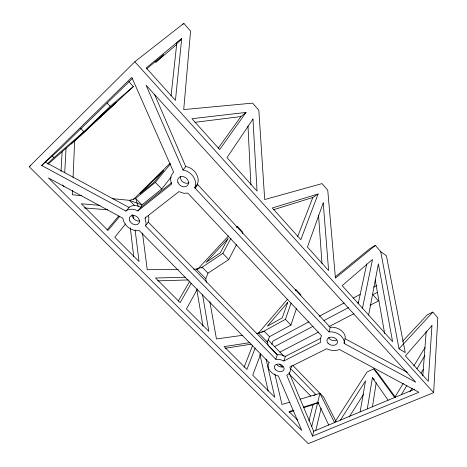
<?xml version="1.0" encoding="UTF-8"?>
<svg xmlns="http://www.w3.org/2000/svg" width="467" height="467" viewBox="0 0 467 467"><rect width="100%" height="100%" fill="white"/><g stroke="black" fill="none" stroke-linecap="round" stroke-linejoin="round"><path stroke-width="0.7" d="M344.173 343.496L344.214 341.581A12.247 9.101 16 0 0 330.7 331.798L329.031 331.938L194.727 187.752L195.334 186.275A13.345 10.869 37.1 0 0 185.597 170.653L183.029 170.023L146.072 85.204L415.735 382.193L344.173 343.496L345.276 336.888A12.142 9.071 15.9 0 0 331.885 327.174L330.227 327.314L197.29 184.109L197.897 182.644A13.216 10.817 37.3 0 0 188.277 167.139L185.732 166.509L154.524 94.357M72.49 190.448L72.297 194.774L81.713 195.691M73.062 177.466L74.679 140.69L48.008 164.174M64.738 172.737L66.051 148.15M380.71 251.637L399.028 348.785L405.251 352.55L386.419 255.77L380.71 251.637L375.369 245.444L335.434 278.139L327.746 190.221L322.043 183.601L264.701 199.561L258.841 110.311L252.635 103.119L183.724 109.587L190.559 31.131L183.846 23.35L134.835 61.749L29.199 166.731L308.243 443.65L433.65 392.659L437.801 317.834L432.839 312.084L427.457 314.676L402.589 341.307M61.008 171.442L62.134 151.944M422.804 375.877L426.213 331.021M181.71 38.481L175.44 100.387L146.241 67.948L181.71 38.481L176.795 43.227L171.062 95.858M372.45 406.862L376.204 382.683M367.307 408.899L372.392 377.756L374.353 379.864M360.127 411.894L365.544 380.815L340.39 420.131M368.632 315.021L378.375 263.913L392.589 341.634L342.2 285.658L372.497 259.448L362.485 308.191M358.218 303.509L366.758 263.925M315.768 430.492L321.121 408.14M312.511 436.16L286.761 375.287L288.524 374.073A11.5 8.19 20.1 0 0 290.223 368.019L289.832 367.08L326.807 348.691L327.571 349.129A12.247 9.101 16 0 0 339.427 349.491L418.864 392.268L312.511 436.16L313.696 431.269L289.061 372.613M311.763 426.435L319.953 393.36L299.96 399.215M308.956 420.773L313.042 404.726L317.648 402.677L303.357 407.131M329.031 331.938L330.227 327.314M144.951 218.13L178.914 191.622L183.829 193.291L187.804 193.11L321.565 335.75L320.321 338.528L320.771 342.258L283.883 360.973L279.896 359.479L275.816 359.269L145.406 225.8C147.648 222.993 143.626 219.391 145.774 217.067M145.406 225.8C148.179 223.203 149.878 219.28 148.22 215.608M283.883 360.973L285.39 356.35L320.736 338.271M256.471 333.38L258.619 333.082L267.398 342.118L269.488 336.684L290.9 325.079L296.411 308.646M275.816 359.269L277.386 354.675L148.255 222.041M261.701 332.411L285.43 319.317L291.134 303.019M295.413 290.795L295.885 289.435L301.005 294.957M271.806 344.348L272.997 341.044L308.903 321.821M260.749 353.747L252.74 375.252L274.794 397.312L266.021 359.07M318.115 193.974L300.824 239.688L272.296 207.99L318.115 193.974L312.826 197.488L273.481 209.741M255.175 348.073L246.915 369.426L224.119 346.625L249.88 342.626M140.876 207.494L141.892 204.89L161.71 189.018L171.12 177.063M297.648 236.582L312.826 197.488M244.107 367.173L252.758 345.171M206.42 282.331L205.784 278.752L208.013 273.183L228.713 259.582L236.623 244.364M242.221 233.576L242.881 232.309L237.394 226.396L236.407 227.458M201.055 267.947L222.829 253.388L230.961 238.322M197.477 288.945L186.438 308.932L208.848 331.348L202.555 294.788M191.237 283.265L180.151 302.651L155.529 278.023L185.352 277.252M178.219 301.139L189.777 281.116M409.95 391.819L412.168 388.106M421.041 373.238L423.265 369.525M401.311 394.708L406.909 385.427M416.978 368.726L424.807 355.731M403.325 383.249L394.691 397.47L373.839 368.883L367.085 371.948L334.524 422.577L319.953 393.36M413.826 365.941L425.087 347.395M349.176 416.967L363.606 394.212M195.2 188.259L197.757 184.617M194.727 187.752L197.29 184.109M246.027 112.43L219.683 149.545L191.925 118.706L246.027 112.43L240.914 116.575L218.317 148.103M183.029 170.023L185.732 166.509M137.888 210.938L171.698 183.992L171.301 183.175A13.345 10.869 37.1 0 1 173.671 172.23L131.811 77.364L41.674 165.464L125.868 211.061L126.907 210.278A12.591 9.585 36.8 0 1 135.442 209.87L137.888 210.938L140.836 207.266L171.611 182.69M125.57 223.891L114.771 237.259L139.02 261.508L135.15 230.114M131.869 216.093L132.768 214.978M112.144 198.644L129.534 200.331L135.634 198.422L155.359 182.334L170.508 163.812M125.868 211.061L129.943 206.63A12.481 9.55 36.9 0 1 138.413 206.204L140.836 207.266M119.593 216.56L107.97 230.453L81.287 203.77L100.166 205.375M107.013 229.951L118.706 216.023M258.578 332.971L287.386 299.353M399.028 348.785L432.839 312.084M198.026 268.77L228.538 235.928M133.457 199.403L170.006 163.333M182.831 24.348L183.846 23.35M41.674 165.464L60.652 148.436L132.61 78.263M47.873 163.497L53.927 157.618L83.908 131.77L80.534 128.256M71.288 143.976L110.206 106.342L133.369 86.553L128.956 81.731M154.991 61.189L155.879 62.187L163.771 54.557L146.603 68.888M176.818 44.377L155.879 62.187M133.369 86.553L74.568 141.151M176.795 43.227L180.706 39.969M29.199 166.731L30.863 165.347M335.183 276.884L370.086 248.485L375.369 245.444M319.159 316.328L344.167 302.943M353.14 298.139L360.197 294.362M373.658 287.152L376.863 285.436M274.596 346.631L313.147 326.27M324.069 320.496L348.487 307.601M357.483 302.849L358.767 302.172M377.377 292.336L372.899 294.7L378.445 300.952L370.074 305.295M279.914 352.106L318.552 332.049M328.856 326.696L353.974 313.655M313.917 395.444L315.879 394.551L290.527 368.521M313.696 431.269L414.614 389.157M258.619 333.082L264.077 331.097L269.488 336.684M289.108 412.227L293.895 410.726M303.468 407.726L313.042 404.726M293.836 410.102L289.073 411.59L297.572 420.09M289.575 402.25L281.963 404.48L274.841 373.979M225.275 348.277L251.129 344.179M242.893 335.271L216.443 338.949L209.846 301.682M195.066 122.301L240.914 116.575M277.386 354.675L281.438 354.873L285.39 356.35M157.7 280.865L188.312 279.931M178.347 269.354L147.233 269.728L142.493 233.051M193.542 269.167L197.885 269.115M84.416 207.943L107.661 209.794M45.486 162.201L128.91 207.412M345.236 338.791L407.224 372.333M62.52 184.99L64.002 186.479M52.082 155.756L53.927 157.618M318.745 403.103L317.788 402.116L328.727 424.999M279.435 364.032L282.471 367.138M289.552 374.382L310.806 396.115M268.723 346.129L276.838 354.459M268.023 339.865L283.965 356.286M293.089 365.684L323.73 397.254L336.03 421.631M205.784 278.752L196.438 269.132L202.199 267.182L208.013 273.183M134.572 205.544L129.534 200.331L141.892 204.89L135.634 198.422L138.273 206.601M155.359 182.334L161.71 189.018M222.829 253.388L228.713 259.582M285.43 319.317L290.9 325.079M107.247 103.184L110.206 106.342M373.839 368.883L377.698 373.051L395.491 397.353M134.835 61.749L433.65 392.659M372.392 377.756L388.153 400.196M267.101 340.846L268.216 345.609M259.885 354.371L268.169 391.072M375.223 279.85L384.685 333.701M196.852 289.709L202.982 326.159M133.305 215.135L133.749 218.702M130.293 227.832L133.737 256.727M318.529 215.059L322.014 263.767M247.989 126.02L250.878 184.914M291.846 365.591A11.406 8.172 20 0 1 291.268 367.652M189.047 182.731A5.814 4.758 37.3 0 1 183.017 181.984A5.814 4.758 37.3 0 1 180.35 176.456M139.499 220.984A5.493 4.203 36.9 0 1 132.301 214.82M336.631 340.151A5.341 3.993 15.9 0 1 328.57 337.629M283.008 366.887A5.02 3.596 20 0 1 276.452 364.231M431.952 325.534L428.28 381.288L405.414 355.883L431.952 325.534M287.754 302.336L282.179 317.957L267.363 326.176L287.754 302.336M323.234 202.865L307.449 247.049L328.61 270.556L323.234 202.865M227.989 238.701L220.272 252.834L205.953 262.442L227.989 238.701M252.968 119.027L226.974 157.642L257.043 191.05L252.968 119.027M269.161 362.684L268.648 363.425A11.5 8.19 20.1 0 0 275.734 375.205L278.367 376.034L301.799 430.44L48.41 177.939L122.967 218.276L123.019 219.157A12.591 9.585 36.8 0 0 139.23 230.593L269.161 362.684M163.789 170.338L153.62 182.72L139.919 193.91L163.789 170.338M102.022 114.596L79.921 135.955L116.277 102.366L102.022 114.596M177.991 182.661A5.873 4.781 37.1 0 0 187.43 185.597A5.873 4.781 37.1 0 0 183.829 176.748A5.873 4.781 37.1 0 0 177.991 182.661M129.779 220.92A5.54 4.215 36.8 0 0 138.594 223.675A5.54 4.215 36.8 0 0 134.829 215.608A5.54 4.215 36.8 0 0 129.779 220.92M328.062 343.257A5.388 4.005 16 0 0 337.139 343.35A5.388 4.005 16 0 0 331.447 337.116A5.388 4.005 16 0 0 328.062 343.257M275.606 369.747A5.061 3.602 20.1 0 0 283.913 369.765A5.061 3.602 20.1 0 0 278.18 364.05A5.061 3.602 20.1 0 0 275.606 369.747"/></g></svg>
